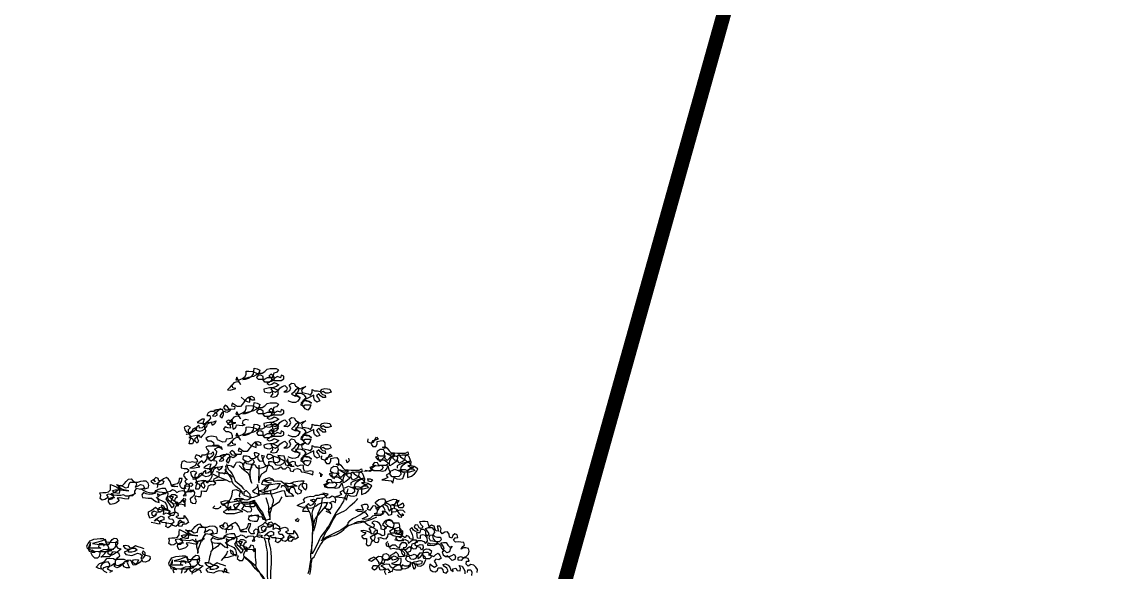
# Model space of a CAD drawing. Header units: inches. Extents: x 350994 to 353538, y 1581369 to 1583842.
# Drawn here: x 351496.11 to 351503.61, y 1583681.08 to 1583684.9 of the extents above; entities that cross this region are included whole.
import ezdxf

# ---------------------------------------------------------------- set-up
doc = ezdxf.new("R2010")
doc.units = ezdxf.units.IN
doc.header["$MEASUREMENT"] = 0
doc.linetypes.add('1', pattern=[0])
doc.layers.add("ROAD'S", color=1, linetype='1')
doc.layers.add('TREE', color=81, linetype='1')

# ---------------------------------------------------------------- blocks, each defined once
blk = doc.blocks.new('TREE_4')
at = {"color": 94}
for points in [[(-470, 8776), (-493, 8741), (-519, 8718), (-487, 8715), (-418, 8733), (-453, 8741), (-461, 8776), (-435, 8808), (-406, 8822), (-375, 8814), (-360, 8785), (-403, 8872), (-418, 8840), (-375, 8840), (-334, 8857), (-302, 8880), (-291, 8912), (-291, 8947), (-256, 8949), (-210, 8944), (-169, 8929), (-140, 8915), (-201, 8883), (-259, 8868), (-296, 8857), (-331, 8845), (-299, 8848), (-262, 8860), (-224, 8880), (-198, 8909), (-195, 8944), (-192, 8984), (-155, 8978), (-123, 8961), (-135, 8923), (-163, 8906), (-126, 8923), (-91, 8923), (-59, 8943), (-33, 8972), (7, 8981), (79, 8981), (108, 8964), (85, 8932), (51, 8923), (39, 8886), (19, 8854), (56, 8833), (140, 8833), (172, 8854), (175, 8885), (143, 8900), (131, 8865), (97, 8880), (59, 8860), (48, 8891), (13, 8912), (-10, 8888), (24, 8868), (59, 8862), (48, 8831), (16, 8822), (-25, 8813), (-59, 8813), (-80, 8842), (-80, 8880), (-111, 8900), (-143, 8897), (-163, 8871), (-140, 8848), (-65, 8848), (-28, 8868), (19, 8868), (24, 8836), (-5, 8810), (-36, 8796), (-5, 8779), (27, 8787), (53, 8807), (85, 8796), (114, 8781), (82, 8758), (47, 8747), (13, 8732), (33, 8701), (71, 8689), (102, 8712), (36, 8741), (-2, 8741), (-36, 8735), (-71, 8727), (-68, 8695), (-31, 8686), (1, 8680), (30, 8698), (36, 8663), (10, 8637), (47, 8628), (88, 8640), (108, 8672), (99, 8703), (123, 8738), (152, 8758), (186, 8773), (215, 8744), (206, 8709), (175, 8692), (218, 8692), (247, 8709), (259, 8741), (241, 8775), (267, 8801), (302, 8796), (319, 8767), (345, 8746), (374, 8729), (406, 8746), (444, 8758), (418, 8738), (392, 8715), (400, 8683), (435, 8677), (472, 8668), (501, 8654), (522, 8686), (522, 8720), (553, 8706), (588, 8706), (620, 8697), (646, 8726), (678, 8735), (710, 8732), (741, 8726), (756, 8691), (721, 8677), (686, 8677), (660, 8697), (626, 8683), (649, 8659), (683, 8654), (686, 8622), (652, 8622), (626, 8645), (603, 8668), (576, 8642), (602, 8613), (617, 8581), (579, 8567), (550, 8590), (542, 8622), (545, 8654), (484, 8625), (409, 8587), (449, 8582), (484, 8576), (516, 8553), (484, 8576), (443, 8587), (412, 8576), (400, 8541), (414, 8509), (435, 8535), (475, 8535), (507, 8532), (495, 8495), (469, 8469), (435, 8483), (414, 8512), (386, 8530), (391, 8564), (426, 8599), (449, 8625), (429, 8654), (389, 8671), (354, 8674), (316, 8671), (336, 8640), (374, 8625), (342, 8640), (310, 8637), (337, 8677), (357, 8712), (360, 8744), (319, 8715), (293, 8686), (270, 8663), (310, 8642), (345, 8642), (371, 8616), (348, 8579), (316, 8564), (281, 8562), (244, 8573), (227, 8582)], [(-353, 8626), (-315, 8595), (-278, 8574), (-246, 8566), (-246, 8600), (-258, 8632), (-226, 8638), (-194, 8623), (-188, 8592), (-223, 8589), (-240, 8618), (-272, 8621), (-295, 8597), (-315, 8569), (-336, 8543), (-359, 8514), (-402, 8514), (-460, 8554), (-469, 8522), (-428, 8514), (-434, 8479), (-466, 8476), (-498, 8479), (-518, 8508), (-547, 8528), (-570, 8502), (-547, 8473), (-509, 8470), (-480, 8485), (-495, 8456), (-529, 8439), (-561, 8453), (-590, 8436), (-613, 8395), (-587, 8375), (-570, 8413), (-567, 8444), (-579, 8476), (-616, 8476), (-654, 8473), (-688, 8462), (-642, 8473), (-602, 8488), (-648, 8447), (-680, 8421), (-703, 8398), (-671, 8395), (-642, 8410), (-657, 8439), (-694, 8453), (-729, 8450), (-758, 8433), (-772, 8404), (-738, 8401), (-729, 8369), (-752, 8335), (-787, 8309), (-816, 8289), (-813, 8326), (-801, 8358), (-833, 8355), (-862, 8338), (-891, 8315), (-851, 8306), (-816, 8306), (-807, 8274), (-833, 8251), (-865, 8245), (-868, 8280), (-900, 8257), (-906, 8222), (-865, 8208), (-830, 8216), (-801, 8234), (-775, 8268), (-764, 8300), (-726, 8320), (-691, 8326), (-660, 8335), (-680, 8300), (-706, 8280), (-718, 8312), (-749, 8317), (-784, 8312), (-801, 8280), (-804, 8248), (-787, 8213), (-807, 8176), (-830, 8153), (-851, 8127), (-865, 8156), (-897, 8158), (-894, 8124), (-877, 8092), (-891, 8060), (-914, 8083), (-923, 8115), (-897, 8138), (-868, 8156), (-920, 8153), (-961, 8144), (-995, 8133), (-958, 8118), (-935, 8092), (-952, 8052), (-990, 8052), (-984, 8095), (-966, 8127), (-981, 8159), (-998, 8190), (-998, 8228), (-975, 8254), (-1012, 8274), (-1053, 8260), (-1044, 8225), (-1024, 8196), (-987, 8193), (-955, 8208), (-943, 8239), (-911, 8254), (-923, 8219), (-961, 8190), (-989, 8173), (-1021, 8170), (-1027, 8176)], [(-470, 8353), (-493, 8318), (-519, 8295), (-487, 8292), (-418, 8310), (-453, 8318), (-461, 8353), (-435, 8385), (-406, 8399), (-375, 8390), (-360, 8362), (-403, 8448), (-418, 8417), (-375, 8416), (-334, 8434), (-302, 8457), (-291, 8489), (-291, 8523), (-256, 8526), (-210, 8520), (-169, 8506), (-140, 8491), (-201, 8460), (-259, 8445), (-296, 8434), (-331, 8422), (-299, 8425), (-262, 8437), (-224, 8457), (-198, 8486), (-195, 8520), (-192, 8561), (-155, 8555), (-123, 8538), (-135, 8500), (-163, 8483), (-126, 8500), (-91, 8500), (-59, 8520), (-33, 8549), (7, 8558), (79, 8558), (108, 8540), (85, 8509), (51, 8500), (39, 8462), (19, 8431), (56, 8410), (140, 8410), (172, 8430), (175, 8462), (143, 8477), (131, 8442), (97, 8457), (59, 8436), (48, 8468), (13, 8488), (-10, 8465), (24, 8445), (59, 8439), (48, 8407), (16, 8399), (-25, 8390), (-59, 8390), (-80, 8419), (-80, 8457), (-111, 8477), (-143, 8474), (-163, 8448), (-140, 8425), (-65, 8425), (-28, 8445), (19, 8445), (24, 8413), (-5, 8387), (-36, 8373), (-5, 8355), (27, 8364), (53, 8384), (85, 8373), (114, 8358), (82, 8335), (47, 8324), (13, 8309), (33, 8277), (71, 8266), (102, 8289), (36, 8318), (-2, 8318), (-36, 8312), (-71, 8303), (-68, 8272), (-31, 8263), (1, 8257), (30, 8274), (36, 8240), (10, 8214), (47, 8205), (88, 8217), (108, 8248), (99, 8280), (123, 8315), (152, 8335), (186, 8349), (215, 8321), (206, 8286), (175, 8269), (218, 8268), (247, 8286), (259, 8318), (241, 8352), (267, 8378), (302, 8372), (319, 8344), (345, 8323), (374, 8306), (406, 8323), (444, 8335), (418, 8315), (392, 8291), (400, 8260), (435, 8254), (472, 8245), (501, 8231), (522, 8262), (522, 8297), (553, 8283), (588, 8283), (620, 8274), (646, 8303), (678, 8311), (710, 8309), (741, 8303), (756, 8268), (721, 8254), (686, 8254), (660, 8274), (626, 8259), (649, 8236), (683, 8230), (686, 8199), (652, 8199), (626, 8222), (603, 8245), (576, 8219), (602, 8190), (617, 8158), (579, 8144), (550, 8167), (542, 8199), (545, 8231), (484, 8202), (409, 8164), (449, 8158), (484, 8153), (516, 8129), (484, 8153), (443, 8164), (412, 8153), (400, 8118), (414, 8086), (435, 8112), (475, 8112), (507, 8109), (495, 8072), (469, 8046), (435, 8060), (414, 8089), (386, 8106), (391, 8141), (426, 8176), (449, 8202), (429, 8231), (389, 8248), (354, 8251), (316, 8248), (336, 8216), (374, 8202), (342, 8216), (310, 8213), (337, 8254), (357, 8289), (360, 8320), (319, 8292), (293, 8263), (270, 8240), (310, 8219), (345, 8219), (371, 8193), (348, 8156), (316, 8141), (281, 8138), (244, 8150), (227, 8159)], [(-262, 8346), (-299, 8354), (-331, 8337), (-337, 8305), (-308, 8288), (-337, 8273), (-377, 8279), (-412, 8282), (-421, 8250), (-447, 8230), (-455, 8262), (-455, 8300), (-473, 8331), (-507, 8343), (-536, 8329), (-510, 8305), (-487, 8279), (-481, 8247), (-516, 8250), (-548, 8262), (-568, 8233), (-539, 8207), (-508, 8204), (-476, 8190), (-464, 8158), (-464, 8123), (-499, 8115), (-534, 8112), (-545, 8080), (-577, 8074), (-612, 8089), (-641, 8103), (-652, 8135), (-690, 8144), (-722, 8147), (-756, 8141), (-785, 8121), (-765, 8092), (-719, 8092), (-690, 8071), (-687, 8040), (-716, 8025), (-756, 8025), (-788, 8016), (-768, 7985), (-748, 7959), (-765, 7930), (-800, 7915), (-835, 7915), (-843, 7884), (-869, 7907), (-904, 7918), (-921, 7886), (-898, 7863), (-887, 7832), (-921, 7823), (-953, 7832), (-985, 7823), (-1020, 7829), (-1051, 7846), (-1080, 7832), (-1089, 7794), (-1089, 7759), (-1054, 7748), (-1020, 7751), (-994, 7730), (-1017, 7702), (-1049, 7693), (-1063, 7664), (-1040, 7635), (-1014, 7615), (-1043, 7600), (-1031, 7569), (-997, 7557), (-968, 7574), (-945, 7551), (-968, 7528), (-1005, 7531), (-1040, 7528), (-1055, 7499), (-1049, 7467), (-1008, 7462), (-974, 7470), (-945, 7488), (-927, 7453), (-930, 7421), (-954, 7398), (-980, 7378), (-974, 7346), (-951, 7323), (-913, 7320), (-902, 7354), (-919, 7383), (-913, 7415), (-881, 7404), (-847, 7404), (-838, 7441), (-841, 7476), (-809, 7470), (-777, 7473), (-760, 7502), (-754, 7536), (-722, 7554), (-690, 7551), (-664, 7571), (-693, 7591), (-684, 7623), (-650, 7640), (-621, 7661), (-624, 7692), (-586, 7698), (-557, 7684), (-537, 7716), (-537, 7750), (-540, 7782), (-505, 7791), (-470, 7782), (-444, 7762), (-424, 7796), (-410, 7828), (-372, 7831), (-340, 7814), (-329, 7782), (-314, 7747), (-277, 7738), (-239, 7738), (-219, 7764), (-216, 7796), (-184, 7799), (-167, 7770), (-138, 7750), (-106, 7759), (-71, 7767), (-40, 7782), (-2, 7793), (30, 7776), (41, 7744), (73, 7741), (105, 7750), (137, 7770), (157, 7744), (195, 7744), (218, 7770), (247, 7755), (252, 7721), (290, 7712), (305, 7741), (342, 7752), (374, 7738), (391, 7709), (423, 7706), (455, 7697), (498, 7683), (530, 7674), (536, 7712), (498, 7720), (466, 7715), (429, 7718), (414, 7752), (417, 7787), (377, 7790), (342, 7773), (319, 7796), (316, 7828), (284, 7836), (253, 7825), (229, 7802), (270, 7784), (302, 7775), (264, 7776), (241, 7802), (227, 7836), (224, 7871), (206, 7842), (238, 7816), (267, 7796), (232, 7784), (200, 7790), (189, 7828), (189, 7865), (180, 7900), (134, 7906), (102, 7909), (128, 7871), (163, 7857), (189, 7836), (163, 7807), (125, 7787), (85, 7793), (53, 7825), (47, 7862), (47, 7903), (10, 7923), (-28, 7923), (-39, 7891), (-16, 7865), (21, 7883), (50, 7903), (88, 7891), (117, 7877), (122, 7842), (94, 7819), (62, 7822), (21, 7834), (-16, 7834), (-11, 7793), (-42, 7782), (-63, 7808), (-77, 7837), (-80, 7868), (-65, 7900), (-103, 7909), (-94, 7874), (-86, 7842), (-118, 7837), (-144, 7866), (-146, 7900), (-126, 7926), (-161, 7941), (-193, 7944), (-187, 7909), (-158, 7892), (-187, 7874), (-227, 7869), (-250, 7892), (-282, 7900), (-326, 7900), (-331, 7863), (-297, 7845), (-265, 7834), (-207, 7863), (-193, 7834), (-210, 7805), (-242, 7799), (-282, 7808), (-303, 7837), (-323, 7808), (-323, 7788)], [(-470, 8088), (-493, 8054), (-519, 8031), (-487, 8028), (-418, 8045), (-453, 8054), (-461, 8088), (-435, 8120), (-406, 8135), (-375, 8126), (-360, 8097), (-403, 8184), (-418, 8152), (-375, 8152), (-334, 8169), (-302, 8192), (-291, 8224), (-291, 8259), (-256, 8262), (-210, 8256), (-169, 8241), (-140, 8227), (-201, 8195), (-259, 8181), (-296, 8169), (-331, 8158), (-299, 8161), (-262, 8172), (-224, 8192), (-198, 8221), (-195, 8256), (-192, 8296), (-155, 8291), (-123, 8273), (-135, 8236), (-163, 8218), (-126, 8236), (-91, 8236), (-59, 8256), (-33, 8285), (7, 8293), (79, 8293), (108, 8276), (85, 8244), (51, 8235), (39, 8198), (19, 8166), (56, 8146), (140, 8146), (172, 8166), (175, 8198), (143, 8212), (131, 8178), (97, 8192), (59, 8172), (48, 8204), (13, 8224), (-10, 8201), (24, 8181), (59, 8175), (48, 8143), (16, 8134), (-25, 8126), (-59, 8126), (-80, 8155), (-80, 8192), (-111, 8212), (-143, 8210), (-163, 8184), (-140, 8160), (-65, 8160), (-28, 8181), (19, 8181), (24, 8149), (-5, 8123), (-36, 8108), (-5, 8091), (27, 8100), (53, 8120), (85, 8108), (114, 8094), (82, 8071), (47, 8059), (13, 8045), (33, 8013), (71, 8001), (102, 8024), (36, 8053), (-2, 8053), (-36, 8048), (-71, 8039), (-68, 8007), (-31, 7998), (1, 7993), (30, 8010), (36, 7975), (10, 7949), (47, 7941), (88, 7952), (108, 7984), (99, 8016), (123, 8050), (152, 8071), (186, 8085), (215, 8056), (206, 8021), (175, 8004), (218, 8004), (247, 8021), (259, 8053), (241, 8088), (267, 8114), (302, 8108), (319, 8079), (345, 8059), (374, 8041), (406, 8059), (444, 8070), (418, 8050), (392, 8027), (400, 7995), (435, 7989), (472, 7981), (501, 7966), (522, 7998), (522, 8033), (553, 8018), (588, 8018), (620, 8009), (646, 8038), (678, 8047), (710, 8044), (741, 8038), (756, 8003), (721, 7989), (686, 7989), (660, 8009), (626, 7995), (649, 7972), (683, 7966), (686, 7934), (652, 7934), (626, 7957), (603, 7981), (576, 7955), (602, 7926), (617, 7894), (579, 7879), (550, 7902), (542, 7934), (545, 7966), (484, 7937), (409, 7900), (449, 7894), (484, 7888), (516, 7865), (484, 7888), (443, 7900), (412, 7888), (400, 7853), (414, 7822), (435, 7848), (475, 7848), (507, 7845), (495, 7807), (469, 7781), (435, 7796), (414, 7825), (386, 7842), (391, 7877), (426, 7911), (449, 7937), (429, 7966), (389, 7984), (354, 7987), (316, 7984), (336, 7952), (374, 7937), (342, 7952), (310, 7949), (337, 7989), (357, 8024), (360, 8056), (319, 8027), (293, 7998), (270, 7975), (310, 7955), (345, 7955), (371, 7929), (348, 7891), (316, 7877), (281, 7874), (244, 7885), (227, 7894)], [(1207, 8115), (1204, 8080), (1239, 8066), (1276, 8074), (1294, 8103), (1314, 8135), (1337, 8112), (1300, 8097), (1265, 8089), (1250, 8048), (1271, 8019), (1305, 8019), (1323, 8048), (1323, 8083), (1360, 8092), (1398, 8094), (1418, 8066), (1415, 8028), (1418, 7996), (1389, 8014), (1421, 8022), (1447, 8002), (1470, 7967), (1493, 7941), (1537, 7941), (1574, 7938), (1670, 7938), (1701, 7955), (1707, 7924), (1669, 7915), (1629, 7915), (1591, 7906), (1560, 7898), (1589, 7921), (1609, 7895), (1638, 7875), (1667, 7857), (1632, 7831), (1588, 7817), (1574, 7851), (1577, 7889), (1542, 7904), (1510, 7883), (1539, 7854), (1574, 7857), (1551, 7834), (1507, 7799), (1479, 7782), (1476, 7814), (1479, 7849), (1493, 7878), (1516, 7906), (1539, 7930), (1502, 7924), (1461, 7930), (1430, 7944), (1464, 7921), (1493, 7906), (1470, 7872), (1444, 7849), (1421, 7872), (1412, 7912), (1415, 7950), (1401, 7982), (1360, 7985), (1323, 7959), (1314, 7927), (1354, 7907), (1389, 7904), (1427, 7904), (1401, 7883), (1375, 7857), (1354, 7831), (1340, 7872), (1337, 7907), (1302, 7895), (1328, 7860), (1372, 7857), (1409, 7857), (1441, 7834), (1464, 7811), (1435, 7785), (1377, 7785), (1343, 7788), (1328, 7820), (1288, 7823), (1265, 7797), (1305, 7788), (1340, 7782), (1372, 7791), (1395, 7768), (1380, 7736), (1351, 7722), (1293, 7722), (1259, 7739), (1236, 7765), (1270, 7777), (1305, 7785), (1267, 7759), (1241, 7736), (1276, 7727), (1311, 7727), (1348, 7724), (1383, 7719), (1424, 7727), (1447, 7753), (1455, 7785), (1464, 7750), (1476, 7719), (1507, 7724), (1539, 7742), (1609, 7713), (1614, 7675), (1591, 7652), (1545, 7646), (1507, 7646), (1484, 7675), (1487, 7707), (1464, 7684), (1435, 7667), (1455, 7641), (1421, 7623), (1380, 7612), (1423, 7606), (1461, 7603), (1493, 7600), (1516, 7571), (1525, 7606), (1530, 7638), (1565, 7623), (1603, 7617), (1637, 7629), (1652, 7661), (1663, 7695), (1611, 7713), (1580, 7724), (1620, 7739), (1669, 7736), (1698, 7721), (1698, 7640), (1744, 7655), (1782, 7686), (1808, 7712), (1825, 7744), (1779, 7773), (1742, 7782), (1701, 7785), (1733, 7767), (1768, 7765), (1727, 7747), (1695, 7727), (1730, 7744), (1765, 7747), (1788, 7724), (1721, 7704), (1637, 7704), (1614, 7733), (1617, 7765), (1643, 7794), (1675, 7820), (1707, 7828), (1736, 7796), (1742, 7828), (1730, 7860), (1716, 7895), (1693, 7918), (1667, 7898), (1661, 7866), (1687, 7837), (1724, 7840), (1675, 7825), (1629, 7811), (1597, 7799), (1568, 7782), (1568, 7753)], [(-901, 7820), (-913, 7785), (-953, 7768), (-985, 7754), (-924, 7759), (-861, 7771), (-887, 7791), (-861, 7826), (-837, 7849), (-820, 7820), (-791, 7840), (-771, 7869), (-771, 7904), (-754, 7933), (-722, 7930), (-696, 7956), (-690, 7921), (-713, 7898), (-742, 7875), (-765, 7901), (-751, 7866), (-719, 7846), (-690, 7866), (-670, 7901), (-655, 7930), (-652, 7961), (-678, 7987), (-635, 8011), (-597, 8013), (-586, 7982), (-592, 8013), (-623, 8019), (-658, 8025), (-701, 8025), (-667, 8039), (-629, 8037), (-615, 8008), (-606, 7996)], [(-273, 8071), (-236, 8039), (-198, 8019), (-167, 8010), (-167, 8045), (-178, 8077), (-146, 8082), (-114, 8068), (-109, 8036), (-143, 8033), (-161, 8062), (-193, 8065), (-216, 8042), (-236, 8013), (-256, 7987), (-279, 7958), (-323, 7958), (-381, 7999), (-389, 7967), (-349, 7958), (-355, 7924), (-386, 7921), (-418, 7924), (-438, 7953), (-467, 7973), (-490, 7947), (-467, 7918), (-430, 7915), (-401, 7929), (-415, 7900), (-450, 7883), (-482, 7898), (-511, 7880), (-534, 7840), (-508, 7820), (-490, 7857), (-488, 7889), (-499, 7921), (-537, 7921), (-574, 7918), (-609, 7906), (-563, 7918), (-522, 7932), (-569, 7892), (-600, 7866), (-624, 7843), (-592, 7840), (-563, 7854), (-577, 7883), (-615, 7898), (-649, 7895), (-678, 7878), (-693, 7849), (-658, 7846), (-650, 7814), (-673, 7779), (-707, 7753), (-736, 7733), (-733, 7771), (-722, 7802), (-754, 7800), (-783, 7782), (-812, 7759), (-771, 7750), (-736, 7750), (-728, 7719), (-754, 7696), (-786, 7690), (-788, 7724), (-820, 7701), (-826, 7667), (-786, 7652), (-751, 7661), (-722, 7678), (-696, 7713), (-684, 7745), (-647, 7765), (-612, 7771), (-580, 7779), (-600, 7745), (-627, 7724), (-638, 7756), (-670, 7762), (-705, 7756), (-722, 7724), (-725, 7693), (-708, 7658), (-728, 7620), (-751, 7597), (-771, 7571), (-786, 7600), (-817, 7603), (-815, 7568), (-797, 7537), (-812, 7505), (-835, 7528), (-844, 7560), (-817, 7583), (-789, 7600), (-841, 7597), (-881, 7589), (-916, 7577), (-878, 7563), (-855, 7537), (-872, 7496), (-910, 7496), (-904, 7540), (-887, 7571), (-901, 7603), (-919, 7635), (-919, 7673), (-895, 7699), (-933, 7719), (-973, 7704), (-965, 7670), (-945, 7641), (-907, 7638), (-875, 7652), (-864, 7684), (-832, 7698), (-843, 7664), (-881, 7635), (-910, 7618), (-942, 7615), (-948, 7621)], [(637, 7905), (634, 7871), (669, 7856), (707, 7865), (724, 7894), (744, 7925), (767, 7902), (730, 7888), (695, 7879), (680, 7839), (701, 7810), (735, 7810), (753, 7839), (753, 7873), (790, 7882), (828, 7885), (848, 7856), (845, 7818), (848, 7787), (819, 7804), (851, 7813), (877, 7792), (900, 7758), (923, 7732), (967, 7732), (1004, 7729), (1100, 7729), (1131, 7746), (1137, 7714), (1100, 7705), (1059, 7705), (1022, 7697), (990, 7688), (1019, 7711), (1039, 7685), (1068, 7665), (1097, 7648), (1062, 7622), (1019, 7607), (1004, 7642), (1007, 7679), (972, 7694), (941, 7674), (969, 7645), (1004, 7648), (981, 7625), (938, 7590), (909, 7573), (906, 7604), (909, 7639), (923, 7668), (946, 7697), (969, 7720), (932, 7714), (891, 7720), (860, 7735), (894, 7711), (923, 7697), (900, 7662), (874, 7639), (851, 7662), (842, 7703), (845, 7740), (831, 7772), (790, 7775), (753, 7749), (744, 7717), (784, 7697), (819, 7694), (857, 7694), (831, 7674), (805, 7648), (784, 7622), (770, 7662), (767, 7697), (732, 7685), (758, 7651), (802, 7648), (839, 7648), (871, 7625), (894, 7601), (865, 7575), (807, 7576), (773, 7578), (758, 7610), (718, 7613), (695, 7587), (735, 7578), (770, 7573), (802, 7581), (825, 7558), (810, 7526), (781, 7512), (724, 7512), (689, 7529), (666, 7555), (700, 7567), (735, 7576), (698, 7550), (672, 7527), (706, 7518), (741, 7518), (778, 7515), (813, 7509), (854, 7518), (877, 7544), (886, 7575), (894, 7541), (906, 7509), (937, 7515), (969, 7532), (1039, 7503), (1044, 7465), (1021, 7442), (975, 7437), (937, 7437), (914, 7466), (917, 7497), (894, 7474), (865, 7457), (885, 7431), (851, 7414), (810, 7402), (854, 7396), (891, 7393), (923, 7390), (946, 7361), (955, 7396), (961, 7428), (995, 7413), (1033, 7408), (1068, 7419), (1082, 7451), (1094, 7486), (1042, 7503), (1010, 7515), (1050, 7529), (1099, 7526), (1128, 7512), (1128, 7431), (1175, 7445), (1212, 7477), (1238, 7503), (1256, 7535), (1209, 7564), (1172, 7572), (1131, 7575), (1163, 7558), (1198, 7555), (1157, 7538), (1125, 7517), (1160, 7535), (1195, 7538), (1218, 7514), (1151, 7494), (1068, 7494), (1044, 7523), (1047, 7555), (1073, 7584), (1105, 7610), (1137, 7619), (1166, 7587), (1172, 7619), (1160, 7650), (1146, 7685), (1123, 7708), (1097, 7688), (1091, 7656), (1117, 7627), (1154, 7630), (1105, 7616), (1059, 7601), (1027, 7590), (998, 7572), (998, 7544)], [(970, 7879), (978, 7844), (955, 7818), (944, 7850), (946, 7856)], [(-332, 7432), (-343, 7467), (-367, 7493), (-395, 7513), (-421, 7533), (-447, 7556), (-462, 7585), (-468, 7620), (-502, 7678), (-522, 7704), (-554, 7736)], [(-531, 7808), (-525, 7776), (-511, 7742), (-488, 7718), (-468, 7689), (-450, 7661), (-436, 7632), (-427, 7600), (-375, 7559), (-352, 7536), (-329, 7510), (-309, 7487)], [(-375, 7788), (-349, 7759), (-323, 7736), (-271, 7695), (-254, 7663), (-236, 7600), (-222, 7571), (-231, 7605), (-236, 7637), (-242, 7672), (-239, 7704), (-233, 7741), (-219, 7799)], [(-135, 7790), (-135, 7675), (-138, 7640), (-138, 7605), (-132, 7574)], [(-25, 7787), (-34, 7750), (-42, 7718), (-74, 7695), (-103, 7680), (-118, 7652), (-129, 7620), (-135, 7597)], [(1157, 7717), (1201, 7723), (1270, 7734), (1233, 7714), (1201, 7723), (1175, 7726)], [(-1651, 7441), (-1695, 7424), (-1730, 7413), (-1744, 7372), (-1787, 7378), (-1845, 7390), (-1877, 7387), (-1854, 7358), (-1886, 7329), (-1920, 7317), (-1961, 7306), (-1984, 7341), (-1978, 7381), (-1944, 7393), (-1909, 7393), (-1941, 7384), (-1975, 7369), (-1941, 7375), (-1917, 7401), (-1946, 7427), (-1978, 7436), (-2010, 7427), (-1990, 7393), (-2030, 7367), (-2062, 7361), (-2088, 7381), (-2079, 7419), (-2091, 7451), (-2053, 7453), (-2016, 7453), (-1984, 7462), (-1961, 7488), (-1961, 7523), (-1958, 7554), (-1926, 7540), (-1883, 7520), (-1854, 7499), (-1883, 7471), (-1915, 7453), (-1935, 7479), (-1903, 7488), (-1842, 7488), (-1732, 7476), (-1773, 7482), (-1816, 7491), (-1845, 7511), (-1845, 7546), (-1810, 7534), (-1776, 7514), (-1738, 7522), (-1732, 7554), (-1718, 7583), (-1677, 7583), (-1646, 7580), (-1640, 7548), (-1654, 7519), (-1620, 7537), (-1591, 7554), (-1559, 7545), (-1541, 7514), (-1576, 7493), (-1608, 7496), (-1643, 7502), (-1663, 7470), (-1666, 7439), (-1689, 7413), (-1730, 7410), (-1770, 7410), (-1799, 7427), (-1834, 7416), (-1880, 7419), (-1920, 7424), (-1952, 7439), (-1915, 7456), (-1880, 7450), (-1848, 7447), (-1842, 7488), (-1857, 7525), (-1886, 7552), (-1848, 7540), (-1813, 7540), (-1787, 7566), (-1767, 7592), (-1738, 7618), (-1706, 7624), (-1686, 7598), (-1657, 7583), (-1622, 7583), (-1588, 7595), (-1556, 7600), (-1524, 7597), (-1498, 7574), (-1492, 7540), (-1498, 7508), (-1544, 7496), (-1585, 7499), (-1550, 7479), (-1518, 7464), (-1481, 7453), (-1449, 7450), (-1414, 7453), (-1400, 7482), (-1406, 7447), (-1446, 7435), (-1484, 7430), (-1521, 7438), (-1553, 7456), (-1573, 7427), (-1565, 7395), (-1530, 7389), (-1495, 7386), (-1455, 7386), (-1429, 7366), (-1400, 7343), (-1362, 7331), (-1371, 7372), (-1394, 7398), (-1362, 7369), (-1322, 7351), (-1290, 7334), (-1270, 7305), (-1261, 7273), (-1256, 7242), (-1287, 7247), (-1302, 7285), (-1334, 7299), (-1328, 7265), (-1299, 7247), (-1267, 7236), (-1235, 7233), (-1247, 7198), (-1218, 7175), (-1180, 7175), (-1163, 7210), (-1166, 7253), (-1154, 7285), (-1131, 7308), (-1096, 7314), (-1059, 7308), (-1039, 7282), (-1039, 7322), (-1047, 7354), (-1079, 7360), (-1102, 7331), (-1131, 7317), (-1128, 7285), (-1148, 7317), (-1169, 7351), (-1160, 7386), (-1134, 7406), (-1169, 7427), (-1206, 7427), (-1232, 7403), (-1206, 7372), (-1163, 7346), (-1131, 7337), (-1151, 7311), (-1189, 7314), (-1212, 7337), (-1203, 7377), (-1183, 7403), (-1226, 7406), (-1261, 7398), (-1250, 7366), (-1221, 7346), (-1195, 7325), (-1180, 7296), (-1201, 7265), (-1227, 7305), (-1255, 7343), (-1276, 7375), (-1255, 7409), (-1250, 7444), (-1267, 7473), (-1281, 7502), (-1328, 7502), (-1371, 7493), (-1400, 7473), (-1359, 7461), (-1322, 7458), (-1281, 7456), (-1322, 7430), (-1354, 7424), (-1383, 7438), (-1377, 7398), (-1351, 7421), (-1319, 7435), (-1287, 7441), (-1261, 7464), (-1226, 7473), (-1197, 7490), (-1166, 7479), (-1143, 7453), (-1114, 7473), (-1079, 7478), (-1047, 7473), (-1044, 7438), (-1065, 7412), (-1030, 7418), (-1038, 7455), (-1010, 7473), (-972, 7461), (-937, 7475), (-969, 7484), (-1004, 7481), (-989, 7516), (-989, 7551), (-1021, 7559), (-1047, 7533), (-1038, 7502), (-1076, 7502), (-1099, 7525), (-1108, 7557), (-1087, 7591), (-1079, 7626), (-1113, 7626), (-1119, 7588), (-1140, 7562), (-1171, 7554), (-1206, 7545), (-1169, 7534), (-1131, 7528), (-1171, 7525), (-1203, 7528), (-1226, 7591), (-1246, 7620), (-1272, 7641), (-1307, 7623), (-1333, 7603), (-1365, 7597), (-1371, 7629), (-1403, 7638), (-1426, 7615), (-1411, 7586), (-1434, 7609), (-1463, 7594), (-1429, 7566), (-1394, 7560), (-1336, 7606), (-1304, 7594), (-1316, 7560), (-1351, 7551), (-1380, 7566), (-1382, 7528), (-1388, 7511)], [(-537, 7606), (-569, 7603), (-641, 7603), (-676, 7594), (-708, 7591), (-780, 7591)], [(-459, 7582), (-494, 7588), (-523, 7603), (-554, 7614), (-586, 7629), (-624, 7643), (-658, 7661), (-690, 7675), (-713, 7681)], [(-456, 7643), (-482, 7666), (-511, 7681), (-543, 7687), (-577, 7692), (-615, 7698), (-647, 7710), (-655, 7710)], [(32, 7437), (73, 7452), (148, 7475), (180, 7478), (189, 7440), (197, 7408), (229, 7411), (264, 7414), (296, 7411), (272, 7440), (238, 7449), (226, 7481), (226, 7518), (200, 7539), (174, 7565), (140, 7591), (99, 7596), (61, 7591), (35, 7617), (-5, 7637), (-43, 7623), (-86, 7597), (-103, 7559), (-57, 7550), (-19, 7550), (38, 7556), (93, 7565), (128, 7567), (113, 7536), (85, 7498), (47, 7489), (9, 7478), (-28, 7469), (-66, 7466), (-63, 7504), (-8, 7559), (-20, 7527), (-34, 7498), (-69, 7487), (-127, 7475), (-95, 7464), (-54, 7452), (-22, 7446), (12, 7437), (-60, 7435), (-98, 7435), (-135, 7432), (-135, 7475), (-144, 7519), (-152, 7553), (-155, 7519), (-184, 7493), (-210, 7472), (-184, 7452), (-153, 7443), (-127, 7423), (-156, 7409), (-199, 7394), (-236, 7391), (-242, 7432), (-291, 7481), (-317, 7455), (-320, 7423), (-289, 7415), (-257, 7400), (-219, 7397), (-248, 7371), (-280, 7360), (-312, 7363), (-341, 7383), (-370, 7368), (-352, 7337), (-306, 7334), (-265, 7337), (-222, 7348), (-187, 7360), (-185, 7328), (-219, 7316), (-260, 7313), (-294, 7311), (-332, 7311), (-297, 7287), (-257, 7284), (-225, 7282), (-193, 7284), (-170, 7308), (-211, 7322), (-248, 7322), (-242, 7284), (-225, 7250), (-231, 7218), (-268, 7212), (-306, 7232), (-344, 7250), (-323, 7276), (-309, 7308), (-346, 7322), (-404, 7314), (-445, 7305), (-433, 7273), (-407, 7241), (-488, 7241), (-517, 7270), (-508, 7319), (-491, 7348), (-546, 7354), (-604, 7337), (-584, 7305), (-552, 7293), (-529, 7267), (-508, 7236), (-479, 7250), (-477, 7282), (-508, 7256), (-540, 7233), (-572, 7215), (-537, 7195), (-485, 7195), (-433, 7198), (-364, 7215), (-329, 7221), (-370, 7238), (-401, 7250), (-433, 7253), (-396, 7282), (-372, 7311), (-375, 7345), (-404, 7360), (-436, 7366), (-407, 7380), (-361, 7380), (-323, 7374), (-375, 7348), (-439, 7340), (-503, 7328), (-557, 7317), (-589, 7311), (-555, 7311), (-517, 7340), (-482, 7374), (-465, 7415), (-453, 7484), (-413, 7493), (-369, 7473), (-338, 7461), (-369, 7455), (-375, 7418), (-367, 7397)], [(50, 7608), (7, 7605), (-31, 7599), (-71, 7597), (-40, 7588), (1, 7573), (21, 7573)], [(281, 7562), (218, 7565), (186, 7570), (209, 7541), (241, 7530), (273, 7536), (307, 7536), (339, 7533), (296, 7553), (261, 7570), (299, 7585), (345, 7593), (382, 7599), (420, 7599), (406, 7570), (397, 7538), (420, 7506), (446, 7486), (458, 7518), (458, 7556), (414, 7564), (382, 7559), (359, 7533), (356, 7498), (391, 7478), (379, 7443), (348, 7434), (322, 7455), (313, 7486), (299, 7518), (261, 7515), (238, 7492), (238, 7458), (212, 7478), (206, 7510), (180, 7536), (145, 7536), (142, 7518)], [(608, 7700), (646, 7677), (628, 7648), (631, 7683), (634, 7694)], [(1201, 7624), (1235, 7624), (1267, 7610), (1244, 7587), (1212, 7593), (1212, 7616)], [(9, 7484), (9, 7449), (27, 7406), (44, 7371), (41, 7336), (32, 7304), (24, 7270), (12, 7235), (3, 7198), (0, 7166), (0, 7117)], [(961, 7500), (955, 7468), (946, 7437), (917, 7379), (908, 7347), (888, 7315), (871, 7286), (851, 7257), (830, 7231), (813, 7203), (793, 7168), (778, 7139), (761, 7107), (746, 7078), (729, 7046), (709, 7020), (691, 6992), (630, 6914), (613, 6882), (599, 6853), (555, 6758), (541, 6729), (523, 6700), (518, 6732), (518, 6769), (520, 6804), (526, 6839), (526, 6948), (529, 6986), (532, 7018), (544, 7055), (555, 7119), (573, 7151), (596, 7174), (622, 7203), (663, 7255), (689, 7287), (706, 7315), (718, 7341)], [(-1058, 7384), (-1078, 7358), (-1049, 7329), (-1032, 7360), (-1040, 7381)], [(-211, 7357), (-179, 7334), (-153, 7299), (-133, 7267), (-109, 7235), (-89, 7209), (-75, 7177), (-60, 7143), (-49, 7111), (-46, 7105)], [(-211, 7345), (-182, 7310), (-161, 7282), (-141, 7247), (-81, 7160), (-63, 7131), (-49, 7102), (-49, 7099)], [(-49, 7394), (-23, 7316), (-14, 7284), (-14, 7247), (-11, 7209), (-8, 7177)], [(0, 7157), (-8, 7192), (-14, 7226), (0, 7258), (32, 7284), (119, 7345), (142, 7380), (154, 7400)], [(486, 7217), (449, 7220), (408, 7220), (414, 7252), (440, 7275), (408, 7272), (371, 7284), (339, 7296), (368, 7313), (402, 7327), (434, 7336), (414, 7365), (437, 7391), (469, 7402), (504, 7411), (538, 7405), (567, 7420), (602, 7422), (634, 7434), (671, 7434), (692, 7405), (663, 7391), (616, 7382), (582, 7382), (564, 7353), (533, 7342), (504, 7359), (538, 7373), (567, 7359), (547, 7330), (524, 7304), (495, 7290), (478, 7321), (454, 7295), (469, 7266), (501, 7261), (535, 7269), (570, 7290), (596, 7310), (628, 7324), (668, 7330), (703, 7330), (694, 7292), (680, 7263), (744, 7246), (764, 7272), (764, 7307), (738, 7327), (775, 7347), (810, 7333), (813, 7364), (801, 7399), (767, 7411), (738, 7391), (703, 7385), (689, 7414), (718, 7434), (677, 7443), (654, 7446)], [(651, 7394), (640, 7359), (637, 7324), (634, 7292), (622, 7261), (608, 7232), (593, 7197), (576, 7133), (570, 7102), (564, 7067), (555, 7032), (544, 6995), (541, 6980)], [(648, 6885), (668, 6911), (680, 6942), (697, 6971), (717, 7000), (735, 7029), (778, 7116), (801, 7151), (819, 7179), (850, 7197), (882, 7211), (911, 7226), (940, 7243), (966, 7266), (989, 7289), (1015, 7312), (1047, 7338), (1073, 7364), (1085, 7382)], [(1542, 7263), (1504, 7254), (1498, 7219), (1501, 7185), (1469, 7173), (1446, 7199), (1423, 7222), (1385, 7222), (1391, 7190), (1365, 7170), (1333, 7167), (1299, 7173), (1267, 7165), (1241, 7141), (1212, 7127), (1171, 7124), (1137, 7130), (1180, 7153), (1212, 7167), (1186, 7202), (1151, 7211), (1119, 7220), (1088, 7223), (1059, 7237), (1088, 7251), (1122, 7246), (1154, 7237), (1143, 7269), (1128, 7298), (1166, 7312), (1200, 7312), (1212, 7280), (1200, 7248), (1238, 7237), (1258, 7266), (1273, 7295), (1304, 7289), (1307, 7257), (1336, 7243), (1354, 7274), (1325, 7297), (1299, 7324), (1319, 7350), (1345, 7370), (1377, 7376), (1412, 7375), (1426, 7347), (1411, 7312), (1383, 7292), (1351, 7271), (1319, 7269), (1322, 7234), (1319, 7202), (1287, 7193), (1322, 7191), (1368, 7190), (1403, 7205), (1420, 7237), (1406, 7271), (1383, 7297), (1420, 7306), (1449, 7286), (1458, 7254), (1475, 7225), (1495, 7251), (1492, 7289), (1452, 7315), (1420, 7323), (1446, 7344), (1492, 7361), (1524, 7372), (1559, 7370), (1562, 7335), (1533, 7306), (1498, 7303), (1536, 7294), (1576, 7291), (1611, 7306), (1640, 7326), (1651, 7294), (1637, 7265), (1599, 7268), (1576, 7291), (1573, 7329), (1594, 7355), (1562, 7352), (1544, 7320), (1530, 7292), (1533, 7260), (1570, 7245), (1553, 7216), (1518, 7211), (1504, 7211)], [(-1458, 7091), (-1415, 7082), (-1380, 7073), (-1348, 7068), (-1357, 7099), (-1391, 7117), (-1420, 7102), (-1397, 7125), (-1368, 7148), (-1336, 7163), (-1305, 7151), (-1305, 7117), (-1348, 7108), (-1322, 7088), (-1287, 7085), (-1241, 7079), (-1204, 7073), (-1175, 7093), (-1192, 7122), (-1232, 7125), (-1244, 7157), (-1215, 7171), (-1247, 7192), (-1279, 7200), (-1308, 7186), (-1305, 7218), (-1305, 7253), (-1331, 7276), (-1362, 7267), (-1383, 7235), (-1351, 7218), (-1319, 7229), (-1348, 7212), (-1386, 7209), (-1423, 7224), (-1455, 7206), (-1446, 7175), (-1415, 7169), (-1394, 7198), (-1406, 7166), (-1441, 7149), (-1475, 7140), (-1490, 7183), (-1490, 7218), (-1461, 7232), (-1432, 7253), (-1406, 7273), (-1377, 7250), (-1345, 7244), (-1313, 7241), (-1287, 7261), (-1258, 7244), (-1229, 7224), (-1232, 7192), (-1195, 7206), (-1163, 7215), (-1131, 7200), (-1125, 7168), (-1157, 7157), (-1125, 7137), (-1053, 7137), (-1053, 7171), (-1013, 7119), (-1001, 7087), (-1033, 7064), (-1068, 7067), (-1085, 7038), (-1117, 7041), (-1120, 7073), (-1091, 7090), (-1047, 7087), (-1082, 7093), (-1108, 7114), (-1128, 7088), (-1131, 7056), (-1157, 7036), (-1189, 7047), (-1209, 7073), (-1221, 7041), (-1250, 7021), (-1279, 7036), (-1270, 7067), (-1279, 7091)], [(-676, 7291), (-702, 7265), (-670, 7256), (-636, 7259), (-607, 7273), (-598, 7288)], [(440, 7293), (460, 7264), (478, 7235), (492, 7203), (501, 7171), (509, 7136), (518, 7099), (524, 7067), (526, 7029), (526, 6954), (523, 6922), (521, 6888), (520, 6812), (515, 6769), (506, 6729), (503, 6697), (503, 6662), (506, 6627), (500, 6596), (483, 6492), (468, 6454)], [(561, 7324), (550, 7292), (541, 7261), (527, 7232), (518, 7200), (521, 7162), (527, 7131), (535, 7096), (538, 7064), (541, 7029), (541, 7015)], [(691, 7226), (723, 7211), (752, 7197), (726, 7232), (697, 7240)], [(1316, 7153), (1252, 7121), (1218, 7110), (1186, 7101), (1154, 7089), (1119, 7081), (1024, 7064), (992, 7052), (960, 7046), (966, 7081), (989, 7110), (1018, 7133), (1050, 7147), (1079, 7165), (1111, 7182), (1140, 7199), (1169, 7220), (1192, 7237)], [(1666, 7208), (1643, 7234), (1608, 7239), (1570, 7228), (1591, 7199), (1617, 7176), (1651, 7176), (1628, 7193)], [(-804, 6886), (-847, 6869), (-882, 6857), (-896, 6817), (-940, 6823), (-997, 6834), (-1029, 6831), (-1006, 6802), (-1038, 6773), (-1073, 6762), (-1113, 6750), (-1136, 6785), (-1130, 6826), (-1096, 6837), (-1061, 6837), (-1093, 6828), (-1128, 6814), (-1093, 6820), (-1070, 6846), (-1099, 6872), (-1130, 6881), (-1162, 6872), (-1142, 6837), (-1182, 6811), (-1214, 6805), (-1240, 6826), (-1232, 6863), (-1243, 6895), (-1206, 6898), (-1168, 6898), (-1136, 6907), (-1113, 6933), (-1113, 6967), (-1110, 6999), (-1078, 6985), (-1035, 6964), (-1006, 6944), (-1035, 6915), (-1067, 6898), (-1087, 6924), (-1055, 6932), (-994, 6932), (-885, 6921), (-925, 6927), (-968, 6935), (-997, 6956), (-997, 6990), (-963, 6979), (-928, 6958), (-890, 6967), (-885, 6999), (-870, 7028), (-830, 7028), (-798, 7025), (-792, 6993), (-806, 6964), (-772, 6981), (-743, 6999), (-711, 6990), (-694, 6958), (-728, 6938), (-760, 6941), (-795, 6947), (-815, 6915), (-818, 6883), (-841, 6857), (-882, 6854), (-922, 6854), (-951, 6872), (-986, 6860), (-1032, 6863), (-1073, 6869), (-1104, 6883), (-1067, 6901), (-1032, 6895), (-1000, 6892), (-994, 6932), (-1009, 6970), (-1038, 6996), (-1000, 6984), (-965, 6984), (-939, 7010), (-919, 7036), (-890, 7062), (-858, 7068), (-838, 7042), (-809, 7028), (-775, 7028), (-740, 7039), (-708, 7045), (-676, 7042), (-650, 7019), (-645, 6984), (-650, 6952), (-697, 6941), (-737, 6944), (-702, 6923), (-671, 6909), (-633, 6897), (-601, 6894), (-567, 6897), (-552, 6926), (-558, 6892), (-598, 6880), (-636, 6874), (-674, 6883), (-705, 6900), (-726, 6871), (-717, 6840), (-682, 6834), (-648, 6831), (-607, 6831), (-581, 6811), (-552, 6787), (-515, 6776), (-523, 6816), (-546, 6842), (-515, 6813), (-474, 6796), (-442, 6779), (-422, 6750), (-413, 6718), (-408, 6686), (-440, 6692), (-454, 6730), (-486, 6744), (-480, 6709), (-451, 6692), (-419, 6680), (-387, 6677), (-399, 6643), (-370, 6620), (-333, 6620), (-315, 6654), (-318, 6698), (-306, 6729), (-283, 6753), (-249, 6758), (-211, 6752), (-191, 6726), (-191, 6767), (-199, 6799), (-231, 6805), (-254, 6776), (-283, 6761), (-280, 6729), (-301, 6761), (-321, 6796), (-312, 6831), (-286, 6851), (-321, 6871), (-358, 6871), (-384, 6848), (-358, 6816), (-315, 6790), (-283, 6781), (-304, 6755), (-341, 6758), (-364, 6781), (-356, 6822), (-335, 6848), (-379, 6851), (-413, 6842), (-402, 6810), (-373, 6790), (-347, 6770), (-332, 6741), (-353, 6709), (-379, 6750), (-408, 6787), (-428, 6819), (-408, 6854), (-402, 6889), (-419, 6917), (-434, 6946), (-480, 6946), (-523, 6938), (-552, 6918), (-512, 6906), (-474, 6903), (-434, 6900), (-474, 6874), (-506, 6868), (-535, 6883), (-529, 6842), (-503, 6865), (-471, 6880), (-439, 6886), (-413, 6909), (-379, 6917), (-350, 6935), (-318, 6923), (-295, 6897), (-266, 6917), (-231, 6923), (-199, 6917), (-196, 6883), (-217, 6857), (-182, 6862), (-191, 6900), (-162, 6917), (-124, 6906), (-89, 6920), (-121, 6929), (-156, 6926), (-141, 6961), (-141, 6995), (-173, 7004), (-199, 6978), (-191, 6946), (-228, 6946), (-251, 6969), (-260, 7001), (-240, 7036), (-231, 7071), (-266, 7071), (-272, 7033), (-292, 7007), (-324, 6998), (-358, 6990), (-321, 6978), (-283, 6972), (-324, 6969), (-355, 6972), (-378, 7036), (-399, 7065), (-425, 7085), (-459, 7068), (-485, 7048), (-517, 7042), (-523, 7074), (-555, 7082), (-578, 7059), (-564, 7030), (-587, 7053), (-616, 7039), (-581, 7010), (-546, 7004), (-488, 7051), (-457, 7039), (-468, 7004), (-503, 6996), (-532, 7010), (-535, 6972), (-540, 6955)], [(-219, 7177), (-248, 7163), (-266, 7131), (-240, 7111), (-193, 7102), (-153, 7102), (-136, 7131), (-141, 7163), (-193, 7172), (-228, 7169), (-263, 7163), (-222, 7166), (-182, 7175), (-150, 7180), (-130, 7154), (-98, 7160), (-83, 7128), (-40, 7119), (-8, 7128), (-3, 7131)], [(-107, 6906), (-63, 6897), (-29, 6888), (3, 6882), (-6, 6914), (-40, 6932), (-69, 6917), (-46, 6940), (-17, 6963), (15, 6978), (46, 6966), (46, 6931), (3, 6923), (29, 6903), (64, 6900), (110, 6894), (148, 6888), (177, 6908), (159, 6937), (119, 6940), (107, 6972), (136, 6986), (104, 7007), (73, 7015), (44, 7001), (47, 7033), (47, 7067), (21, 7091), (-11, 7082), (-32, 7050), (0, 7033), (32, 7044), (3, 7027), (-34, 7024), (-72, 7039), (-104, 7021), (-95, 6989), (-63, 6984), (-43, 7013), (-55, 6981), (-89, 6963), (-124, 6955), (-139, 6998), (-139, 7033), (-110, 7047), (-81, 7067), (-55, 7088), (-26, 7065), (6, 7059), (38, 7056), (64, 7076), (93, 7059), (122, 7038), (119, 7007), (156, 7021), (188, 7030), (220, 7015), (226, 6983), (194, 6972), (226, 6952), (298, 6951), (298, 6986), (338, 6934), (350, 6902), (318, 6879), (283, 6882), (266, 6853), (234, 6856), (231, 6888), (260, 6905), (304, 6902), (269, 6908), (243, 6928), (223, 6902), (220, 6871), (194, 6850), (162, 6862), (142, 6888), (130, 6856), (101, 6836), (72, 6850), (81, 6882), (72, 6905)], [(350, 7134), (315, 7110), (350, 7099), (362, 7125)], [(494, 6445), (503, 6480), (509, 6544), (509, 6578), (517, 6610), (523, 6642), (546, 6665), (564, 6697), (593, 6755), (610, 6783), (625, 6812), (645, 6841), (662, 6870), (691, 6890), (726, 6905), (758, 6916), (792, 6925), (824, 6939), (882, 6974), (914, 7000), (937, 7023), (963, 7043), (995, 7055), (1027, 7069), (1056, 7084), (1087, 7098), (1122, 7104), (1154, 7101), (1183, 7078), (1209, 7058), (1241, 7040), (1270, 7026), (1298, 7008), (1307, 7003)], [(960, 7064), (937, 7038), (911, 7015), (879, 6997), (850, 6980), (821, 6965), (790, 6951), (732, 6922), (700, 6905), (636, 6864), (630, 6859)], [(1255, 6945), (1229, 6968), (1191, 6980), (1157, 6988), (1122, 6985), (1151, 6965), (1183, 6962), (1162, 6933), (1131, 6919), (1151, 6890), (1191, 6890), (1191, 6852), (1186, 6821), (1212, 6800), (1243, 6812), (1252, 6844), (1272, 6870), (1298, 6844), (1330, 6841), (1347, 6870), (1333, 6898), (1365, 6901), (1397, 6890), (1434, 6884), (1454, 6913), (1457, 6948), (1492, 6947), (1521, 6927), (1553, 6919), (1587, 6913), (1619, 6918), (1640, 6947), (1640, 6982), (1608, 6976), (1602, 7011), (1602, 7046), (1593, 7078), (1524, 7078), (1504, 7109), (1469, 7121), (1434, 7109), (1408, 7089), (1388, 7063), (1414, 7040), (1437, 7017), (1403, 6997), (1371, 7003), (1371, 7040), (1353, 7072), (1322, 7092), (1287, 7104), (1258, 7086), (1284, 7060), (1281, 7029), (1249, 7026), (1220, 7011), (1241, 6982), (1246, 6951), (1281, 6945), (1290, 6979), (1322, 6994), (1324, 6959), (1295, 6939), (1267, 6922), (1238, 6901), (1255, 6870), (1290, 6870), (1298, 6901), (1295, 6933), (1322, 6953), (1356, 6948), (1385, 6924), (1417, 6936), (1417, 6971), (1414, 7005), (1429, 7034), (1460, 7040), (1492, 7026), (1527, 7034), (1530, 7069), (1510, 7098), (1475, 7109), (1440, 7109), (1426, 7075), (1452, 7043), (1492, 7028), (1524, 7014), (1544, 6988), (1530, 6953), (1492, 6953), (1478, 6985), (1512, 7002), (1553, 7017), (1590, 7028), (1614, 7002), (1619, 6971), (1588, 6950), (1556, 6947), (1570, 6976)], [(1491, 6476), (1459, 6465)], [(1433, 6441), (1416, 6476), (1421, 6508), (1453, 6514), (1473, 6488), (1508, 6482), (1520, 6517), (1554, 6505), (1586, 6502), (1618, 6505), (1632, 6534), (1609, 6560), (1575, 6560), (1543, 6543), (1517, 6519), (1488, 6540), (1473, 6569), (1439, 6574), (1401, 6566), (1369, 6554), (1401, 6537), (1427, 6517), (1395, 6502), (1358, 6499), (1346, 6537), (1314, 6554), (1274, 6551), (1257, 6523), (1288, 6502), (1317, 6525), (1332, 6554), (1384, 6595), (1352, 6580), (1335, 6609), (1312, 6644), (1280, 6658), (1248, 6644), (1216, 6624), (1254, 6612), (1283, 6629), (1309, 6653), (1338, 6670), (1372, 6667), (1398, 6644), (1413, 6615), (1404, 6583), (1372, 6580), (1335, 6586), (1372, 6589), (1387, 6621), (1387, 6661), (1401, 6696), (1433, 6705), (1462, 6687), (1474, 6655), (1450, 6632), (1416, 6626), (1448, 6621), (1476, 6635), (1502, 6661), (1531, 6676), (1566, 6661), (1586, 6632), (1560, 6606), (1531, 6589), (1500, 6580), (1534, 6569), (1569, 6569), (1606, 6571), (1618, 6606), (1618, 6644), (1586, 6647), (1549, 6629), (1517, 6621), (1497, 6650), (1491, 6684), (1526, 6704), (1552, 6725), (1575, 6702), (1586, 6670), (1624, 6667), (1659, 6673), (1662, 6710), (1615, 6756), (1650, 6759), (1676, 6739), (1693, 6710), (1688, 6675), (1653, 6673), (1630, 6704), (1624, 6739), (1595, 6756), (1558, 6759), (1523, 6765), (1485, 6759), (1477, 6791), (1511, 6811), (1543, 6809), (1569, 6785), (1601, 6780), (1604, 6811), (1630, 6840), (1667, 6840), (1688, 6811), (1676, 6779), (1644, 6774), (1670, 6748), (1696, 6768), (1719, 6791), (1743, 6765), (1728, 6730), (1693, 6716), (1711, 6684), (1742, 6681), (1780, 6696), (1809, 6678), (1797, 6643), (1768, 6629), (1737, 6635), (1719, 6664), (1685, 6667), (1673, 6635), (1696, 6612), (1728, 6603), (1731, 6571), (1705, 6548), (1664, 6548), (1633, 6566), (1615, 6537), (1638, 6514), (1676, 6519), (1705, 6534), (1731, 6557), (1734, 6591), (1766, 6597), (1786, 6571), (1794, 6537), (1780, 6508), (1765, 6542), (1757, 6577), (1777, 6603), (1812, 6606), (1847, 6617), (1878, 6609), (1867, 6577), (1829, 6571), (1797, 6577), (1820, 6554), (1858, 6548), (1893, 6568), (1910, 6597), (1922, 6629), (1913, 6661), (1887, 6681), (1884, 6713), (1916, 6721), (1948, 6719), (1971, 6695), (1991, 6664), (1968, 6640), (1927, 6638), (1896, 6643), (1887, 6675), (1881, 6707), (1844, 6707), (1823, 6678), (1823, 6643), (1855, 6664), (1878, 6687), (1893, 6719), (1896, 6750), (1930, 6762), (1962, 6756), (1991, 6736), (1985, 6704), (1956, 6687), (1988, 6678), (2020, 6666), (2046, 6690), (2075, 6707), (2095, 6678), (2110, 6646), (2081, 6626), (2043, 6635), (2023, 6609), (2046, 6583), (2058, 6551), (2029, 6533), (1997, 6554), (1971, 6574), (1965, 6536), (1977, 6502), (2008, 6481), (2040, 6478), (2066, 6499), (2075, 6530), (2110, 6530), (2130, 6504), (2133, 6473), (2170, 6464), (2196, 6490), (2182, 6522), (2153, 6545), (2130, 6568), (2165, 6577), (2196, 6559), (2219, 6536), (2231, 6504), (2257, 6484), (2254, 6516), (2289, 6522), (2309, 6496), (2344, 6490), (2350, 6524), (2332, 6556), (2367, 6548), (2387, 6519), (2402, 6490), (2401, 6455)], [(2433, 6469), (2439, 6504), (2474, 6504), (2488, 6475), (2485, 6435)], [(2552, 6472), (2558, 6507), (2537, 6536), (2511, 6559), (2474, 6568), (2442, 6550), (2419, 6574), (2422, 6608), (2454, 6611), (2442, 6643), (2410, 6649), (2379, 6643), (2355, 6617), (2321, 6623), (2318, 6655), (2350, 6666), (2384, 6655), (2419, 6669), (2445, 6695), (2457, 6733), (2448, 6767), (2416, 6776), (2384, 6773), (2356, 6756), (2370, 6785), (2396, 6808), (2390, 6840), (2353, 6842), (2318, 6848), (2286, 6845), (2263, 6869), (2283, 6897), (2315, 6900), (2309, 6935), (2278, 6947), (2252, 6926), (2243, 6895), (2211, 6906), (2208, 6944), (2188, 6970), (2156, 6967), (2121, 6947), (2104, 6976), (2110, 7008), (2093, 7039), (2061, 7042), (2078, 6979), (2046, 6982), (2032, 7010), (2023, 7042), (1991, 7051), (1963, 7031), (1954, 7063), (1948, 7094), (1913, 7097), (1879, 7097), (1844, 7092), (1861, 7060), (1884, 7037), (1870, 7008), (1838, 7019), (1824, 7051), (1792, 7057), (1778, 7028), (1806, 7008), (1827, 6982), (1795, 6973), (1769, 6993), (1749, 7025), (1725, 6999), (1740, 6967), (1754, 6938), (1763, 6907), (1760, 6875), (1728, 6884), (1711, 6912), (1682, 6927), (1668, 6898), (1636, 6918), (1627, 6953), (1601, 6979), (1566, 6982), (1532, 6982), (1543, 6950), (1578, 6941), (1610, 6944), (1633, 6921), (1610, 6898), (1578, 6913), (1549, 6898), (1569, 6869), (1604, 6866), (1636, 6872), (1667, 6875), (1699, 6860), (1708, 6829), (1731, 6852), (1757, 6872), (1800, 6872), (1818, 6843), (1783, 6829), (1748, 6820), (1740, 6785), (1766, 6762), (1803, 6765), (1815, 6800), (1850, 6817), (1884, 6811), (1887, 6776), (1870, 6745), (1850, 6779), (1818, 6788), (1789, 6805), (1795, 6843), (1827, 6863), (1864, 6863), (1896, 6854), (1916, 6828), (1942, 6857), (1939, 6898), (1919, 6927), (1881, 6933), (1850, 6924), (1853, 6889), (1818, 6892), (1815, 6930), (1812, 6962), (1850, 6964), (1861, 6999), (1893, 7005), (1916, 6979), (1916, 6944), (1945, 6921), (1962, 6950), (1939, 6982), (1919, 7011), (1954, 7025), (1994, 7025), (2020, 6996), (2029, 6964), (2006, 6938), (2032, 6912), (2064, 6906), (2101, 6906), (2110, 6872), (2087, 6849), (2046, 6854), (2017, 6886), (2006, 6924), (1971, 6930), (1957, 6898), (1977, 6866), (2009, 6860), (2043, 6854), (2075, 6851), (2049, 6823), (2009, 6820), (1977, 6825), (1945, 6837), (1942, 6805), (1985, 6805), (2017, 6802), (2049, 6814), (2078, 6828), (2104, 6805), (2113, 6770), (2133, 6744), (2147, 6773), (2127, 6805), (2107, 6834), (2139, 6840), (2173, 6840), (2191, 6808), (2217, 6782), (2246, 6796), (2223, 6762), (2211, 6724), (2179, 6713), (2153, 6741), (2124, 6721), (2133, 6689), (2165, 6669), (2208, 6669), (2240, 6681), (2269, 6698), (2286, 6666), (2280, 6629), (2246, 6617), (2214, 6652), (2188, 6675), (2167, 6666)], [(1567, 7182), (1591, 7156), (1622, 7153), (1631, 7182)], [(-792, 6944), (-815, 6912), (-833, 6880), (-847, 6848), (-859, 6814), (-873, 6782), (-885, 6750), (-888, 6713), (-888, 6704)], [(-1545, 6762), (-1576, 6774), (-1617, 6785), (-1652, 6800), (-1681, 6779), (-1712, 6771), (-1735, 6794), (-1770, 6803), (-1805, 6800), (-1785, 6771), (-1756, 6756), (-1721, 6756), (-1689, 6771), (-1657, 6768), (-1631, 6748), (-1660, 6727), (-1698, 6719), (-1738, 6719), (-1733, 6751), (-1764, 6733), (-1793, 6719), (-1770, 6690), (-1695, 6678), (-1663, 6693), (-1629, 6707), (-1594, 6701), (-1568, 6681), (-1585, 6643), (-1553, 6652), (-1533, 6678), (-1533, 6713), (-1556, 6736), (-1571, 6707), (-1539, 6687), (-1507, 6678), (-1475, 6672), (-1470, 6640), (-1493, 6614), (-1528, 6597), (-1562, 6600), (-1574, 6632), (-1588, 6603), (-1617, 6583), (-1646, 6565), (-1681, 6560), (-1698, 6597), (-1678, 6626), (-1646, 6629), (-1614, 6626), (-1629, 6597), (-1646, 6568), (-1684, 6594), (-1715, 6618), (-1747, 6623), (-1753, 6592), (-1741, 6560), (-1727, 6528), (-1762, 6528), (-1794, 6542), (-1808, 6580), (-1782, 6606), (-1739, 6606), (-1791, 6629), (-1825, 6632), (-1900, 6632), (-1903, 6595), (-1901, 6563), (-1863, 6557), (-1828, 6574), (-1788, 6586), (-1814, 6563), (-1848, 6540), (-1880, 6528), (-1909, 6543), (-1909, 6580), (-1944, 6557), (-1979, 6540), (-1999, 6514), (-1967, 6499), (-1935, 6493), (-1970, 6470)], [(-2002, 6465), (-2034, 6482), (-2060, 6508), (-2039, 6534), (-2005, 6543), (-1970, 6543), (-1967, 6574), (-1987, 6603), (-2031, 6595), (-2062, 6577), (-2083, 6543), (-2071, 6511), (-2103, 6520), (-2135, 6537), (-2094, 6583), (-2060, 6595), (-2028, 6612), (-2005, 6641), (-1970, 6647), (-1924, 6644), (-1895, 6623), (-1874, 6649), (-1845, 6675), (-1857, 6707), (-1897, 6722), (-1929, 6725), (-1955, 6696), (-1967, 6664), (-2045, 6664), (-2080, 6661), (-2054, 6681), (-2030, 6705), (-2010, 6731), (-1978, 6745), (-1944, 6739), (-2002, 6725), (-2111, 6725), (-2158, 6728), (-2187, 6745), (-2201, 6713), (-2187, 6679), (-2158, 6653), (-2117, 6650), (-2094, 6673), (-2085, 6705), (-2083, 6736), (-2045, 6754), (-2002, 6757), (-1967, 6759), (-1923, 6759), (-1961, 6742), (-1932, 6757), (-1903, 6783), (-1880, 6806), (-1866, 6837), (-1897, 6840), (-1897, 6806), (-1871, 6771), (-1828, 6762), (-1863, 6733), (-1921, 6693), (-1955, 6678), (-1987, 6702), (-1987, 6736), (-1978, 6774), (-1993, 6803), (-2033, 6814), (-2065, 6826), (-2100, 6823), (-2106, 6786), (-2077, 6771), (-2221, 6771), (-2204, 6803), (-2204, 6838), (-2221, 6797), (-2233, 6763), (-2224, 6731), (-2187, 6722), (-2149, 6719), (-2242, 6765), (-2250, 6800), (-2233, 6829), (-2210, 6861), (-2163, 6881), (-2123, 6884), (-2085, 6887), (-2048, 6887), (-2025, 6864), (-2013, 6826), (-1981, 6817), (-1961, 6849), (-1941, 6875), (-1915, 6895), (-1883, 6889), (-1871, 6855), (-1903, 6837), (-1978, 6838), (-2010, 6843), (-2022, 6875), (-2062, 6861), (-2117, 6843), (-2181, 6826), (-2123, 6820), (-2088, 6817), (-2051, 6814), (-2039, 6794)], [(-914, 6883), (-908, 6851), (-902, 6817), (-899, 6785), (-882, 6721), (-882, 6718)], [(-613, 6828), (-639, 6796), (-668, 6776), (-700, 6756), (-723, 6730), (-729, 6698), (-740, 6660), (-746, 6629), (-758, 6582)], [(-714, 6854), (-708, 6819), (-705, 6788), (-705, 6753), (-708, 6744)], [(14, 6015), (14, 6055), (-1, 6090), (-9, 6186), (-9, 6220), (-15, 6255), (-21, 6287), (-21, 6321), (-23, 6356), (-23, 6391), (-26, 6426), (-26, 6715), (-32, 6749), (-40, 6781), (-43, 6813), (-49, 6845), (-61, 6877), (-63, 6891)], [(-14, 6894), (-14, 6859), (-6, 6825), (3, 6793), (9, 6758), (12, 6718), (17, 6654), (17, 6579), (8, 6483), (8, 6440), (11, 6400), (17, 6362), (17, 6220), (34, 6125), (37, 6093), (43, 6058), (48, 6026), (60, 6000)], [(1452, 6852), (1428, 6829), (1437, 6797), (1469, 6786), (1463, 6823), (1460, 6832)], [(1538, 6878), (1576, 6866), (1619, 6866), (1651, 6863), (1640, 6890)], [(-538, 6550), (-570, 6562), (-610, 6574), (-645, 6588), (-674, 6568), (-706, 6559), (-729, 6582), (-763, 6591), (-798, 6588), (-778, 6559), (-749, 6545), (-714, 6545), (-683, 6559), (-651, 6556), (-625, 6536), (-654, 6516), (-691, 6507), (-732, 6507), (-726, 6539), (-758, 6522), (-787, 6507), (-764, 6478), (-688, 6467), (-657, 6481), (-622, 6495), (-587, 6490), (-561, 6469)], [(-526, 6466), (-526, 6501), (-550, 6524), (-564, 6495), (-532, 6475), (-500, 6466)], [(-839, 6464), (-850, 6496), (-891, 6510), (-923, 6513), (-949, 6484), (-960, 6452)], [(-1047, 6470), (-1024, 6493), (-1003, 6519), (-972, 6533), (-937, 6528), (-995, 6513), (-1105, 6513), (-1151, 6516), (-1180, 6534), (-1194, 6502), (-1180, 6467)], [(-1087, 6461), (-1079, 6493), (-1076, 6525), (-1038, 6542), (-995, 6545), (-960, 6548), (-917, 6548), (-954, 6530), (-925, 6545), (-896, 6571), (-873, 6594), (-859, 6626), (-891, 6629), (-891, 6594), (-865, 6559), (-821, 6551), (-856, 6522), (-914, 6481), (-949, 6467), (-980, 6490), (-980, 6525), (-972, 6562), (-986, 6591), (-1027, 6603), (-1058, 6614), (-1093, 6612), (-1099, 6574), (-1070, 6560), (-1215, 6560), (-1197, 6591), (-1197, 6626), (-1214, 6586), (-1226, 6551), (-1217, 6519), (-1180, 6510), (-1142, 6508), (-1235, 6554), (-1243, 6589), (-1226, 6617), (-1203, 6649), (-1157, 6669), (-1116, 6672), (-1079, 6675), (-1041, 6675), (-1018, 6652), (-1006, 6614), (-974, 6606), (-954, 6637), (-934, 6663), (-908, 6684), (-876, 6678), (-865, 6643), (-896, 6626), (-972, 6626), (-1003, 6632), (-1015, 6664), (-1055, 6649), (-1110, 6632), (-1174, 6615), (-1116, 6609), (-1081, 6606), (-1044, 6603), (-1032, 6583)], [(-520, 6732), (-532, 6701), (-552, 6672), (-573, 6646), (-596, 6620), (-599, 6617)], [(-445, 6675), (-477, 6666), (-515, 6657), (-549, 6652), (-570, 6649)], [(-38, 6339), (-58, 6376), (-78, 6417), (-101, 6446), (-125, 6469), (-151, 6492), (-174, 6515), (-194, 6541), (-217, 6570), (-240, 6593), (-266, 6617), (-289, 6640), (-309, 6666), (-223, 6596), (-197, 6573), (-171, 6553), (-165, 6590), (-171, 6625), (-174, 6660), (-173, 6738), (-176, 6764)], [(-174, 6573), (-171, 6538), (-125, 6469), (-110, 6437), (-87, 6411), (-61, 6388), (-29, 6374), (-18, 6356)]]:
    blk.add_lwpolyline(points, dxfattribs=at)

msp = doc.modelspace()

# ---------------------------------------------------------------- linework, layer by layer
at = {"layer": "ROAD'S", "lineweight": 5, "const_width": 0.1}
msp.add_lwpolyline([(351407.7116, 1583771.9564), (351410.3123, 1583760.7146), (351413.7827, 1583755.2624), (351418.7633, 1583751.537), (351442.4667, 1583741.7136), (351471.404, 1583728.3346), (351502.6796, 1583710.3598), (351506.0072, 1583706.3587), (351506.0072, 1583702.9013), (351506.0072, 1583702.9013), (351506.0072, 1583702.9013), (351478.923, 1583606.2768), (351449.6558, 1583503.707), (351424.2244, 1583415.1413), (351424.2244, 1583415.1413), (351421.5522, 1583405.513)], dxfattribs=at)

# ---------------------------------------------------------------- block references
at = {"layer": 'TREE', "lineweight": 5, "xscale": 0.0005632341344607994, "yscale": 0.0005632341490127146, "zscale": 0.0005632341444477617}
msp.add_blockref('TREE_4', (351497.8276, 1583677.4373), dxfattribs=at)

doc.saveas('drawing.dxf')
